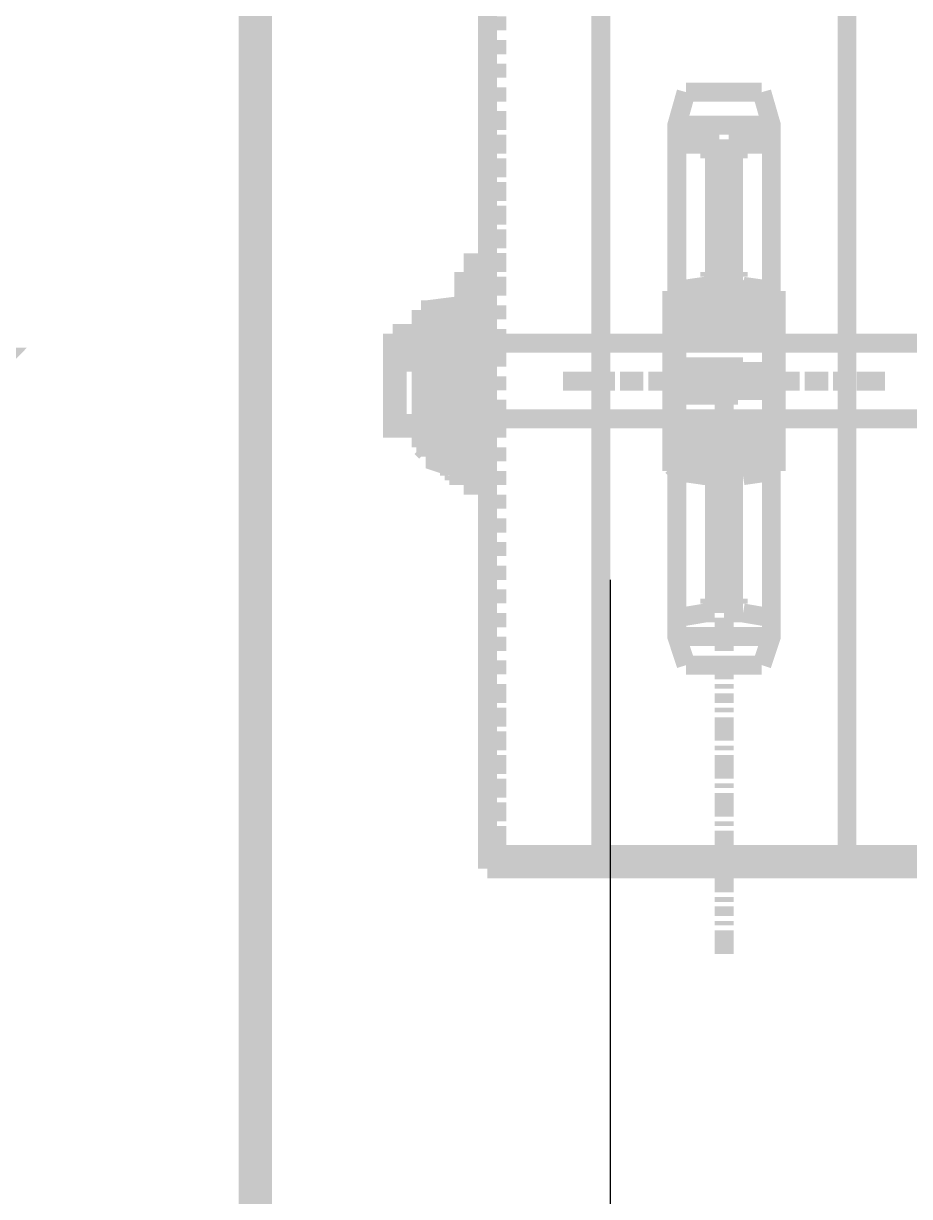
# Model space of a CAD drawing. Extents: x 0.4 to 11.4, y 0.4 to 16.2.
# Drawn here: x 3.4078 to 3.7198, y 8.589 to 9.0019 of the extents above; entities that cross this region are included whole.
import ezdxf

# ---------------------------------------------------------------- set-up
doc = ezdxf.new("R2010")
doc.units = 0
doc.header["$MEASUREMENT"] = 0

msp = doc.modelspace()

# ---------------------------------------------------------------- linework, layer by layer
at = {"color": 0}
for points, const_width in [([(3.48942, 12.6895), (3.48942, 4.64947)], 0.01167), ([(3.57113, 8.70443), (3.57113, 10.3578)], 0.00667), ([(3.61111, 8.70942), (3.61111, 10.3578)], 0.00667), ([(3.69775, 8.70942), (3.69775, 10.3544)], 0.00667), ([(3.57443, 8.99946), (3.57443, 9.00444)], 0.00667), ([(3.57443, 8.9911), (3.57443, 8.9961)], 0.00667), ([(3.57443, 8.98281), (3.57443, 8.98779)], 0.00667), ([(3.57443, 8.97444), (3.57443, 8.97944)], 0.00667), ([(3.64111, 8.97775), (3.63781, 8.9661)], 0.00667), ([(3.64111, 8.97775), (3.63781, 8.9661), (3.63781, 8.90776), (3.63781, 8.9661)], 0.00667), ([(3.64111, 8.97775), (3.66775, 8.97775)], 0.00667), ([(3.64111, 8.97775), (3.66775, 8.97775)], 0.00667), ([(3.67111, 8.9661), (3.66775, 8.97775), (3.67111, 8.9661), (3.67111, 8.90776)], 0.00667), ([(3.57443, 8.96446), (3.57443, 8.97114)], 0.00667), ([(3.63781, 8.9661), (3.63781, 8.90776)], 0.00667), ([(3.63781, 8.9661), (3.67111, 8.9661)], 0.00667), ([(3.63781, 8.9661), (3.67111, 8.9661)], 0.00667), ([(3.57443, 8.95611), (3.57443, 8.96278)], 0.00667), ([(3.63781, 8.95942), (3.64779, 8.95942), (3.64947, 8.95942), (3.64947, 8.95779), (3.6511, 8.95779), (3.6511, 8.95611)], 0.00667), ([(3.63781, 8.95942), (3.64779, 8.95942), (3.64947, 8.95942), (3.64947, 8.95779), (3.6511, 8.95779), (3.6511, 8.95611)], 0.00667), ([(3.66114, 8.95942), (3.65944, 8.95942), (3.65944, 8.95779), (3.65776, 8.95779), (3.65776, 8.95611)], 0.00667), ([(3.66114, 8.95942), (3.65944, 8.95942), (3.65944, 8.95779), (3.65776, 8.95779), (3.65776, 8.95611)], 0.00667), ([(3.67111, 8.95942), (3.66114, 8.95942)], 0.00667), ([(3.67111, 8.95942), (3.66114, 8.95942)], 0.00667), ([(3.57443, 8.94775), (3.57443, 8.95443)], 0.00667), ([(3.6511, 8.91276), (3.6511, 8.95611)], 0.00667), ([(3.6511, 8.91276), (3.6511, 8.95611)], 0.00667), ([(3.65776, 8.95611), (3.65776, 8.91276)], 0.00667), ([(3.65776, 8.95611), (3.65776, 8.91276)], 0.00667), ([(3.6511, 8.94943), (3.6511, 8.94775), (3.65278, 8.94775), (3.65446, 8.94775), (3.65608, 8.94775), (3.65776, 8.94775), (3.65776, 8.94943)], 0.00667), ([(3.6511, 8.94943), (3.6511, 8.94775), (3.65278, 8.94775), (3.65446, 8.94775), (3.65608, 8.94775), (3.65776, 8.94775), (3.65776, 8.94943)], 0.00667), ([(3.57443, 8.93946), (3.57443, 8.94612)], 0.00667), ([(3.57443, 8.9311), (3.57443, 8.93778)], 0.00667), ([(3.57443, 8.92279), (3.57443, 8.92947)], 0.00667), ([(3.57443, 8.91444), (3.57443, 8.92111)], 0.00667), ([(3.6511, 8.91943), (3.6511, 8.92111), (3.65278, 8.92111), (3.65446, 8.92111), (3.65608, 8.92111), (3.65776, 8.92111), (3.65776, 8.91943)], 0.00667), ([(3.6511, 8.91943), (3.6511, 8.92111), (3.65278, 8.92111), (3.65446, 8.92111), (3.65608, 8.92111), (3.65776, 8.92111), (3.65776, 8.91943)], 0.00667), ([(3.6511, 8.92111), (3.65776, 8.91444)], 0.00667), ([(3.65608, 8.92111), (3.65776, 8.91943)], 0.00667), ([(3.56614, 8.91276), (3.56614, 8.91775), (3.57113, 8.91775), (3.57113, 8.91276)], 0.00667), ([(3.6511, 8.91775), (3.67279, 8.89442)], 0.00667), ([(3.56446, 8.91444), (3.56278, 8.91444)], 0.00667), ([(3.56278, 8.83946), (3.56278, 8.91444)], 0.00667), ([(3.56446, 8.83946), (3.57113, 8.83946), (3.57113, 8.91444), (3.56446, 8.91444)], 0.00667), ([(3.56446, 8.91444), (3.56446, 8.83946)], 0.00667), ([(3.57113, 8.91276), (3.56614, 8.91276)], 0.00667), ([(3.57443, 8.90608), (3.57443, 8.91276)], 0.00667), ([(3.6511, 8.91276), (3.6511, 8.91114), (3.64947, 8.91114), (3.64947, 8.90944), (3.64779, 8.90944), (3.63612, 8.90776)], 0.00667), ([(3.6511, 8.91276), (3.6511, 8.91114), (3.64947, 8.91114), (3.64947, 8.90944), (3.64779, 8.90944), (3.63612, 8.90776), (3.64779, 8.90944)], 0.00667), ([(3.6511, 8.91276), (3.67279, 8.89111)], 0.00667), ([(3.66114, 8.90944), (3.65944, 8.90944), (3.65944, 8.91114), (3.65776, 8.91114), (3.65776, 8.91276)], 0.00667), ([(3.66114, 8.90944), (3.65944, 8.90944), (3.65944, 8.91114), (3.65776, 8.91114), (3.65776, 8.91276)], 0.00667), ([(3.57113, 8.91114), (3.56278, 8.91114)], 0.00667), ([(3.57113, 8.84446), (3.56614, 8.84446), (3.56614, 8.90776), (3.57113, 8.90776)], 0.00667), ([(3.57113, 8.90944), (3.56944, 8.90944)], 0.00667), ([(3.56944, 8.90278), (3.56944, 8.90944)], 0.00667), ([(3.57113, 8.84446), (3.57113, 8.90776)], 0.00667), ([(3.63612, 8.89779), (3.63612, 8.90776)], 0.00667), ([(3.63612, 8.89779), (3.63612, 8.90776)], 0.00667), ([(3.63612, 8.90776), (3.65278, 8.89111)], 0.00667), ([(3.63943, 8.90944), (3.65776, 8.89111)], 0.00667), ([(3.64442, 8.90944), (3.66276, 8.89111)], 0.00667), ([(3.64947, 8.90944), (3.66775, 8.89111)], 0.00667), ([(3.67279, 8.90776), (3.66114, 8.90944), (3.67111, 8.90776)], 0.00667), ([(3.66276, 8.90944), (3.67279, 8.89947)], 0.00667), ([(3.66943, 8.90776), (3.67279, 8.90446)], 0.00667), ([(3.67279, 8.89779), (3.67279, 8.90776)], 0.00667), ([(3.56108, 8.90608), (3.55946, 8.90608)], 0.00667), ([(3.56446, 8.90608), (3.56278, 8.90608)], 0.00667), ([(3.56446, 8.90608), (3.56278, 8.90608)], 0.00667), ([(3.57275, 8.90608), (3.57113, 8.90608), (3.56944, 8.90608), (3.56776, 8.90608), (3.56614, 8.90608)], 0.00667), ([(3.56944, 8.90608), (3.56776, 8.90608)], 0.00667), ([(3.56776, 8.90608), (3.56776, 8.89947)], 0.00667), ([(3.54779, 8.9011), (3.54943, 8.89947), (3.54943, 8.89947)], 0.00667), ([(3.54779, 8.9011), (3.54779, 8.89779)], 0.00667), ([(3.54943, 8.9011), (3.54779, 8.9011)], 0.00667), ([(3.54779, 8.9011), (3.54779, 8.85275)], 0.00667), ([(3.56278, 8.90278), (3.54943, 8.9011)], 0.00667), ([(3.55447, 8.9011), (3.54943, 8.89947)], 0.00667), ([(3.54943, 8.9011), (3.54943, 8.85113)], 0.00667), ([(3.55447, 8.9011), (3.54943, 8.89947)], 0.00667), ([(3.54943, 8.89947), (3.54943, 8.89442)], 0.00667), ([(3.54943, 8.89947), (3.54943, 8.89442)], 0.00667), ([(3.5561, 8.89947), (3.5561, 8.89779), (3.5561, 8.89611), (3.5561, 8.89442), (3.5561, 8.89279)], 0.00667), ([(3.56108, 8.89947), (3.55778, 8.9011)], 0.00667), ([(3.56108, 8.89947), (3.55778, 8.9011)], 0.00667), ([(3.56278, 8.89947), (3.56108, 8.89947)], 0.00667), ([(3.56108, 8.89947), (3.56108, 8.89442)], 0.00667), ([(3.56108, 8.89947), (3.56108, 8.89442)], 0.00667), ([(3.56108, 8.89947), (3.56108, 8.89442)], 0.00667), ([(3.56278, 8.90278), (3.56446, 8.90278)], 0.00667), ([(3.56278, 8.9011), (3.57113, 8.9011)], 0.00667), ([(3.56776, 8.9011), (3.56278, 8.89947)], 0.00667), ([(3.56278, 8.9011), (3.56446, 8.9011)], 0.00667), ([(3.56278, 8.89442), (3.56278, 8.89947)], 0.00667), ([(3.56944, 8.89442), (3.56944, 8.9011)], 0.00667), ([(3.57443, 8.89779), (3.57443, 8.90278)], 0.00667), ([(3.63612, 8.90278), (3.64779, 8.89111)], 0.00667), ([(3.63612, 8.89947), (3.64279, 8.89111)], 0.00667), ([(3.55111, 8.89611), (3.54943, 8.89611)], 0.00667), ([(3.55946, 8.89611), (3.55778, 8.89779), (3.5561, 8.89779), (3.55447, 8.89779), (3.55279, 8.89779), (3.55279, 8.89611), (3.55111, 8.89611)], 0.00667), ([(3.55111, 8.89611), (3.55111, 8.89111)], 0.00667), ([(3.55111, 8.89611), (3.55111, 8.89111)], 0.00667), ([(3.5561, 8.89779), (3.55447, 8.89779), (3.55279, 8.89779), (3.55279, 8.89611), (3.55279, 8.89442)], 0.00667), ([(3.55279, 8.89611), (3.55279, 8.89111)], 0.00667), ([(3.55778, 8.89279), (3.55946, 8.89442), (3.55946, 8.89611), (3.55778, 8.89779)], 0.00667), ([(3.56108, 8.89611), (3.55946, 8.89611)], 0.00667), ([(3.55946, 8.89611), (3.55946, 8.89111)], 0.00667), ([(3.56108, 8.89611), (3.56108, 8.89111)], 0.00667), ([(3.56108, 8.89611), (3.56108, 8.89111)], 0.00667), ([(3.56776, 8.89611), (3.56776, 8.89111)], 0.00667), ([(3.63612, 8.84446), (3.63612, 8.85612), (3.63612, 8.89779)], 0.00667), ([(3.67279, 8.84446), (3.67279, 8.85612), (3.67279, 8.89779)], 0.00667), ([(3.53944, 8.89279), (3.53776, 8.89279)], 0.00667), ([(3.53776, 8.89279), (3.53776, 8.86111)], 0.00667), ([(3.53776, 8.89111), (3.53776, 8.88943), (3.53944, 8.88943)], 0.00667), ([(3.54779, 8.89279), (3.53944, 8.89279)], 0.00667), ([(3.53944, 8.89279), (3.53944, 8.85943)], 0.00667), ([(3.54779, 8.89442), (3.54779, 8.88943)], 0.00667), ([(3.54943, 8.89279), (3.54779, 8.89279)], 0.00667), ([(3.55111, 8.89442), (3.54943, 8.89442)], 0.00667), ([(3.54943, 8.89279), (3.54943, 8.88613)], 0.00667), ([(3.54943, 8.89279), (3.54943, 8.88613)], 0.00667), ([(3.55279, 8.89279), (3.55111, 8.89279)], 0.00667), ([(3.5561, 8.89442), (3.55447, 8.89442), (3.55279, 8.89442), (3.55279, 8.89279), (3.55279, 8.89111)], 0.00667), ([(3.55279, 8.89442), (3.55279, 8.89279), (3.55447, 8.89279), (3.55447, 8.89111), (3.5561, 8.89111)], 0.00667), ([(3.55447, 8.89442), (3.55279, 8.89442)], 0.00667), ([(3.56108, 8.89279), (3.55778, 8.89279), (3.5561, 8.89111), (3.55447, 8.89111), (3.55447, 8.89279), (3.55279, 8.89279)], 0.00667), ([(3.55279, 8.89279), (3.55279, 8.88613)], 0.00667), ([(3.55279, 8.89111), (3.55279, 8.88943), (3.55447, 8.88943), (3.55447, 8.88781), (3.5561, 8.88781)], 0.00667), ([(3.55447, 8.89111), (3.55279, 8.89111)], 0.00667), ([(3.5561, 8.89442), (3.5561, 8.89279)], 0.00667), ([(3.55946, 8.89442), (3.55778, 8.89442), (3.5561, 8.89442)], 0.00667), ([(3.55946, 8.89111), (3.55778, 8.89111), (3.5561, 8.89111)], 0.00667), ([(3.5561, 8.89111), (3.5561, 8.88943)], 0.00667), ([(3.55778, 8.88943), (3.55946, 8.88943), (3.55946, 8.89111), (3.55946, 8.89279), (3.55778, 8.89442)], 0.00667), ([(3.55778, 8.89279), (3.55778, 8.88613)], 0.00667), ([(3.56108, 8.89279), (3.56108, 8.88613)], 0.00667), ([(3.56614, 8.89279), (3.56614, 8.89279), (3.56108, 8.89279)], 0.00667), ([(3.56108, 8.89279), (3.56108, 8.88613)], 0.00667), ([(3.56108, 8.89279), (3.56108, 8.88613)], 0.00667), ([(3.56278, 8.88613), (3.56278, 8.89279)], 0.00667), ([(3.56278, 8.89111), (3.56446, 8.89111)], 0.00667), ([(3.56614, 8.89279), (3.56614, 8.88613)], 0.00667), ([(3.56614, 8.89279), (3.56614, 8.88613)], 0.00667), ([(3.56614, 8.88943), (3.56614, 8.89111)], 0.00667), ([(3.56944, 8.88613), (3.56944, 8.89279)], 0.00667), ([(3.57443, 8.88943), (3.57443, 8.89442)], 0.00667), ([(3.63612, 8.89442), (3.63943, 8.89111)], 0.00667), ([(3.67111, 8.89111), (3.63781, 8.89111), (3.63612, 8.89111), (3.63612, 8.86279), (3.63781, 8.86279), (3.67111, 8.86279)], 0.00667), ([(3.63612, 8.89111), (3.67279, 8.89111)], 0.00667), ([(3.63781, 8.89111), (3.63781, 8.86279)], 0.00667), ([(3.67111, 8.89111), (3.67279, 8.89111), (3.67279, 8.86279), (3.67111, 8.86279)], 0.00667), ([(3.67111, 8.89111), (3.67111, 8.86279)], 0.00667), ([(3.53944, 8.88943), (3.53944, 8.88613)], 0.00667), ([(3.54943, 8.88276), (3.54943, 8.88943)], 0.00667), ([(3.54943, 8.88943), (3.54943, 8.88276)], 0.00667), ([(3.55111, 8.88781), (3.55111, 8.88276)], 0.00667), ([(3.55111, 8.88781), (3.55111, 8.88276)], 0.00667), ([(3.55279, 8.88781), (3.55279, 8.88276)], 0.00667), ([(3.55946, 8.88781), (3.55946, 8.88276)], 0.00667), ([(3.56108, 8.88943), (3.7461, 8.88943)], 0.00667), ([(3.56108, 8.88781), (3.56108, 8.88276)], 0.00667), ([(3.56108, 8.88781), (3.56108, 8.88276)], 0.00667), ([(3.56614, 8.88943), (3.56614, 8.88613)], 0.00667), ([(3.56776, 8.88781), (3.56776, 8.88276)], 0.00667), ([(3.53944, 8.88444), (3.53944, 8.87776)], 0.00667), ([(3.54275, 8.88444), (3.54443, 8.88444), (3.54443, 8.88613)], 0.00667), ([(3.54275, 8.88613), (3.54275, 8.88613), (3.54275, 8.88613), (3.54275, 8.88613), (3.54275, 8.88444)], 0.00667), ([(3.54443, 8.88444), (3.54275, 8.88276)], 0.00667), ([(3.54779, 8.88613), (3.54779, 8.88276)], 0.00667), ([(3.5561, 8.87776), (3.5561, 8.88276), (3.54779, 8.88276)], 0.00667), ([(3.54943, 8.88444), (3.54943, 8.87776)], 0.00667), ([(3.54943, 8.88444), (3.54943, 8.87776)], 0.00667), ([(3.5561, 8.88613), (3.55447, 8.88613), (3.55447, 8.88444), (3.55279, 8.88444), (3.55279, 8.88276)], 0.00667), ([(3.55279, 8.88444), (3.55279, 8.87776)], 0.00667), ([(3.55279, 8.88276), (3.55279, 8.88112), (3.55279, 8.87944), (3.55447, 8.87944), (3.5561, 8.87944)], 0.00667), ([(3.55447, 8.88276), (3.55279, 8.88276)], 0.00667), ([(3.5561, 8.88613), (3.5561, 8.88444)], 0.00667), ([(3.55946, 8.88276), (3.55778, 8.88276), (3.5561, 8.88276)], 0.00667), ([(3.5561, 8.88276), (3.5561, 8.88112)], 0.00667), ([(3.55778, 8.87944), (3.55778, 8.88112), (3.55946, 8.88112), (3.55946, 8.88276), (3.55946, 8.88444), (3.55778, 8.88444)], 0.00667), ([(3.55778, 8.88444), (3.55778, 8.87776)], 0.00667), ([(3.56108, 8.88444), (3.56108, 8.87776)], 0.00667), ([(3.56108, 8.88444), (3.56108, 8.87776)], 0.00667), ([(3.56108, 8.88444), (3.56108, 8.87776)], 0.00667), ([(3.56278, 8.87776), (3.56278, 8.88444)], 0.00667), ([(3.56614, 8.88444), (3.56614, 8.87776)], 0.00667), ([(3.56614, 8.88444), (3.56614, 8.87776)], 0.00667), ([(3.56614, 8.88444), (3.56614, 8.87776)], 0.00667), ([(3.56944, 8.87776), (3.56944, 8.88444)], 0.00667), ([(3.57443, 8.88112), (3.57443, 8.88613)], 0.00667), ([(3.55111, 8.87944), (3.55111, 8.87446)], 0.00667), ([(3.55111, 8.87944), (3.55111, 8.87446)], 0.00667), ([(3.55279, 8.87944), (3.55279, 8.87446)], 0.00667), ([(3.55946, 8.87944), (3.55946, 8.87446)], 0.00667), ([(3.56108, 8.87944), (3.56108, 8.87446)], 0.00667), ([(3.56108, 8.87944), (3.56108, 8.87446)], 0.00667), ([(3.56776, 8.87944), (3.56776, 8.87446)], 0.00667), ([(3.67279, 8.87944), (3.63612, 8.87944)], 0.00667), ([(3.64611, 8.8711), (3.64442, 8.8711), (3.64442, 8.87278), (3.64279, 8.87278), (3.64111, 8.87446), (3.64111, 8.87608), (3.64111, 8.87776), (3.64111, 8.87944), (3.64279, 8.87944), (3.64279, 8.88112), (3.64442, 8.88112), (3.64611, 8.88112)], 0.00667), ([(3.64611, 8.8711), (3.65446, 8.8711), (3.65608, 8.8711), (3.65608, 8.87278), (3.65776, 8.87278), (3.65944, 8.87446), (3.65944, 8.87608), (3.65944, 8.87776), (3.65944, 8.87944), (3.65776, 8.87944), (3.65776, 8.88112), (3.65608, 8.88112), (3.65446, 8.88112), (3.64611, 8.88112)], 0.00667), ([(3.53944, 8.87446), (3.53944, 8.86947)], 0.00667), ([(3.54943, 8.87446), (3.54943, 8.86947)], 0.00667), ([(3.54943, 8.87446), (3.54943, 8.86947)], 0.00667), ([(3.5561, 8.87446), (3.55447, 8.87446), (3.55279, 8.87278), (3.55279, 8.8711)], 0.00667), ([(3.55279, 8.87446), (3.55279, 8.86947)], 0.00667), ([(3.5561, 8.86947), (3.5561, 8.87446)], 0.00667), ([(3.5561, 8.87446), (3.5561, 8.87278), (3.5561, 8.8711), (3.5561, 8.86947)], 0.00667), ([(3.55778, 8.87446), (3.55778, 8.86947)], 0.00667), ([(3.56108, 8.87446), (3.56108, 8.86947)], 0.00667), ([(3.56108, 8.87446), (3.56108, 8.86947)], 0.00667), ([(3.56108, 8.87446), (3.56108, 8.86947)], 0.00667), ([(3.56278, 8.86947), (3.56278, 8.87446)], 0.00667), ([(3.56614, 8.87446), (3.56614, 8.86947)], 0.00667), ([(3.56614, 8.87446), (3.56614, 8.86947)], 0.00667), ([(3.56614, 8.87446), (3.56614, 8.86947)], 0.00667), ([(3.56944, 8.86947), (3.56944, 8.87446)], 0.00667), ([(3.57443, 8.87278), (3.57443, 8.87776)], 0.00667), ([(3.59776, 8.87608), (3.60113, 8.87608), (3.60275, 8.87608), (3.60444, 8.87608), (3.60612, 8.87608), (3.60781, 8.87608)], 0.00667), ([(3.60943, 8.87608), (3.61111, 8.87608), (3.61279, 8.87608)], 0.00667), ([(3.61442, 8.87608), (3.6161, 8.87608)], 0.00667), ([(3.61778, 8.87608), (3.61947, 8.87608), (3.6211, 8.87608), (3.62278, 8.87608), (3.62446, 8.87608), (3.62608, 8.87608)], 0.00667), ([(3.62776, 8.87608), (3.62944, 8.87608)], 0.00667), ([(3.62944, 8.87608), (3.63113, 8.87608)], 0.00667), ([(3.63113, 8.87608), (3.63276, 8.87608), (3.63444, 8.87608)], 0.00667), ([(3.63276, 8.87608), (3.63612, 8.87608), (3.63781, 8.87608), (3.64111, 8.87608)], 0.00667), ([(3.64279, 8.87608), (3.64442, 8.87608)], 0.00667), ([(3.64611, 8.87608), (3.64947, 8.87608), (3.6511, 8.87608), (3.65446, 8.87608), (3.65776, 8.87608), (3.65944, 8.87608), (3.66276, 8.87608)], 0.00667), ([(3.65446, 8.87278), (3.65446, 8.87608)], 0.00667), ([(3.66444, 8.87608), (3.66613, 8.87608)], 0.00667), ([(3.66775, 8.87608), (3.67111, 8.87608), (3.67279, 8.87608), (3.67611, 8.87608)], 0.00667), ([(3.67779, 8.87608), (3.67611, 8.87608), (3.67443, 8.87608)], 0.00667), ([(3.67779, 8.87608), (3.67947, 8.87608)], 0.00667), ([(3.6811, 8.87608), (3.67947, 8.87608)], 0.00667), ([(3.69114, 8.87608), (3.68946, 8.87608), (3.68778, 8.87608), (3.68608, 8.87608), (3.68446, 8.87608), (3.68278, 8.87608)], 0.00667), ([(3.69444, 8.87608), (3.69276, 8.87608)], 0.00667), ([(3.69943, 8.87608), (3.69775, 8.87608), (3.69613, 8.87608)], 0.00667), ([(3.7111, 8.87608), (3.70779, 8.87608), (3.70611, 8.87608), (3.70443, 8.87608), (3.70281, 8.87608), (3.70111, 8.87608)], 0.00667), ([(3.55111, 8.8711), (3.55111, 8.8661)], 0.00667), ([(3.55111, 8.8711), (3.55111, 8.8661)], 0.00667), ([(3.55279, 8.8711), (3.55279, 8.86947), (3.55279, 8.86778), (3.55447, 8.86778), (3.5561, 8.86778)], 0.00667), ([(3.55447, 8.8711), (3.55279, 8.8711)], 0.00667), ([(3.55279, 8.8711), (3.55279, 8.8661)], 0.00667), ([(3.55946, 8.8711), (3.55778, 8.8711), (3.5561, 8.8711)], 0.00667), ([(3.55778, 8.86778), (3.55778, 8.86947), (3.55946, 8.86947), (3.55946, 8.8711), (3.55946, 8.87278), (3.55778, 8.87278)], 0.00667), ([(3.55946, 8.8711), (3.55946, 8.8661)], 0.00667), ([(3.56108, 8.8711), (3.56108, 8.8661)], 0.00667), ([(3.56108, 8.8711), (3.56108, 8.8661)], 0.00667), ([(3.56776, 8.8711), (3.56776, 8.8661)], 0.00667), ([(3.67279, 8.87278), (3.63612, 8.87278)], 0.00667), ([(3.65446, 8.86947), (3.65446, 8.8711)], 0.00667), ([(3.53944, 8.8661), (3.53944, 8.86279)], 0.00667), ([(3.54779, 8.86947), (3.54779, 8.86778)], 0.00667), ([(3.5561, 8.86947), (3.54779, 8.86947)], 0.00667), ([(3.54943, 8.8661), (3.54943, 8.86111)], 0.00667), ([(3.54943, 8.8661), (3.54943, 8.86111)], 0.00667), ([(3.55279, 8.8661), (3.55279, 8.85943)], 0.00667), ([(3.55778, 8.8661), (3.55778, 8.85943)], 0.00667), ([(3.56108, 8.8661), (3.56108, 8.86111)], 0.00667), ([(3.56108, 8.8661), (3.56108, 8.86111)], 0.00667), ([(3.56108, 8.8661), (3.56108, 8.86111)], 0.00667), ([(3.56278, 8.86111), (3.56278, 8.8661)], 0.00667), ([(3.56614, 8.8661), (3.56614, 8.85943)], 0.00667), ([(3.56614, 8.8661), (3.56614, 8.86111)], 0.00667), ([(3.56614, 8.8661), (3.56614, 8.86279)], 0.00667), ([(3.56944, 8.86111), (3.56944, 8.8661)], 0.00667), ([(3.57443, 8.86442), (3.57443, 8.86947)], 0.00667), ([(3.65446, 8.85943), (3.65446, 8.86279), (3.65446, 8.86442), (3.65446, 8.86778)], 0.00667), ([(3.53944, 8.86279), (3.53776, 8.86279)], 0.00667), ([(3.54779, 8.86442), (3.54779, 8.85943)], 0.00667), ([(3.55111, 8.86279), (3.55111, 8.85612)], 0.00667), ([(3.55111, 8.86279), (3.55111, 8.85612)], 0.00667), ([(3.5561, 8.86442), (3.55447, 8.86442), (3.55279, 8.86442), (3.55279, 8.86279), (3.55279, 8.86111)], 0.00667), ([(3.55279, 8.86279), (3.55279, 8.85612)], 0.00667), ([(3.5561, 8.86442), (3.5561, 8.86279)], 0.00667), ([(3.55778, 8.85943), (3.55946, 8.85943), (3.55946, 8.86111), (3.55946, 8.86279), (3.55778, 8.86442)], 0.00667), ([(3.55946, 8.86279), (3.55946, 8.85612)], 0.00667), ([(3.56108, 8.86279), (3.7461, 8.86279)], 0.00667), ([(3.56108, 8.86279), (3.56108, 8.85612)], 0.00667), ([(3.56108, 8.86279), (3.56108, 8.85612)], 0.00667), ([(3.56278, 8.86279), (3.56446, 8.86279)], 0.00667), ([(3.56776, 8.86279), (3.56776, 8.85781)], 0.00667), ([(3.67279, 8.86279), (3.63612, 8.86279)], 0.00667), ([(3.63943, 8.86279), (3.65944, 8.84278)], 0.00667), ([(3.64442, 8.86279), (3.66276, 8.84446)], 0.00667), ([(3.64947, 8.86279), (3.66613, 8.84446)], 0.00667), ([(3.65278, 8.86279), (3.67111, 8.84446)], 0.00667), ([(3.65776, 8.86279), (3.67279, 8.84776)], 0.00667), ([(3.66276, 8.86279), (3.67279, 8.85275)], 0.00667), ([(3.66775, 8.86279), (3.67279, 8.85612)], 0.00667), ([(3.67279, 8.86279), (3.67279, 8.86111)], 0.00667), ([(3.53776, 8.86111), (3.53776, 8.85943), (3.53944, 8.85943)], 0.00667), ([(3.53944, 8.85943), (3.54113, 8.85943)], 0.00667), ([(3.54113, 8.85943), (3.54113, 8.85943), (3.54113, 8.85943), (3.54113, 8.85943), (3.54113, 8.85943), (3.54113, 8.85943), (3.54113, 8.85943), (3.54113, 8.85943), (3.54113, 8.85943), (3.54113, 8.85943), (3.54113, 8.85943), (3.54113, 8.85943), (3.54113, 8.85943), (3.54113, 8.85943), (3.54113, 8.85943), (3.54113, 8.85943), (3.54113, 8.85943), (3.54113, 8.85943), (3.54113, 8.85943), (3.54113, 8.85943), (3.54113, 8.85943), (3.54113, 8.85943), (3.54113, 8.85943), (3.54113, 8.85943), (3.54113, 8.85943), (3.54113, 8.85943), (3.54113, 8.85943), (3.54113, 8.85943), (3.54113, 8.85943), (3.54113, 8.85943), (3.54113, 8.85943), (3.54113, 8.85943), (3.54113, 8.85943), (3.54113, 8.85943), (3.54113, 8.85943), (3.54113, 8.85943), (3.54113, 8.85943), (3.54113, 8.85943), (3.54113, 8.85943), (3.54113, 8.85943), (3.54113, 8.85943), (3.54113, 8.85943), (3.54113, 8.85943), (3.54275, 8.85943), (3.54275, 8.85943), (3.54275, 8.85943), (3.54275, 8.85943), (3.54275, 8.85943), (3.54275, 8.85943), (3.54275, 8.86111), (3.54275, 8.86111), (3.54275, 8.86111), (3.54275, 8.86111), (3.54275, 8.86111), (3.54275, 8.86111), (3.54275, 8.86111), (3.54275, 8.86111), (3.54275, 8.86111), (3.54275, 8.86111), (3.54275, 8.86111), (3.54275, 8.86111), (3.54275, 8.86111), (3.54275, 8.86111), (3.54275, 8.86111), (3.54275, 8.86111), (3.54275, 8.86111), (3.54275, 8.86111), (3.54275, 8.86111), (3.54275, 8.86111), (3.54275, 8.86111), (3.54275, 8.86111), (3.54443, 8.86111), (3.54443, 8.86111), (3.54443, 8.86111), (3.54443, 8.86111), (3.54443, 8.86111), (3.54443, 8.86111), (3.54443, 8.86111), (3.54443, 8.86111), (3.54443, 8.86111), (3.54443, 8.86111), (3.54443, 8.86111), (3.54443, 8.85943), (3.54443, 8.85943), (3.54443, 8.85943), (3.54443, 8.85943), (3.54443, 8.85943), (3.54443, 8.85943), (3.54443, 8.85943), (3.54443, 8.85943), (3.54443, 8.85943), (3.54443, 8.85943), (3.54443, 8.85943), (3.54443, 8.85943), (3.54443, 8.85943), (3.54443, 8.85943), (3.54443, 8.85943), (3.54443, 8.85943), (3.54443, 8.85943), (3.54443, 8.85943), (3.54611, 8.85943), (3.54611, 8.85943), (3.54611, 8.85943), (3.54611, 8.85943), (3.54611, 8.85943), (3.54611, 8.85943), (3.54611, 8.85943), (3.54611, 8.85943), (3.54611, 8.85943), (3.54611, 8.85943), (3.54611, 8.85943), (3.54611, 8.85943), (3.54611, 8.85943), (3.54611, 8.85943), (3.54611, 8.85943), (3.54611, 8.85943), (3.54611, 8.85943), (3.54611, 8.85943), (3.54611, 8.85943), (3.54611, 8.85943), (3.54611, 8.85943), (3.54611, 8.85943), (3.54611, 8.85943), (3.54611, 8.85943), (3.54611, 8.85943), (3.54611, 8.85943), (3.54611, 8.85943), (3.54611, 8.85943), (3.54611, 8.85943), (3.54611, 8.85943), (3.54611, 8.85943)], 0.00667), ([(3.54275, 8.86111), (3.54275, 8.86111), (3.54275, 8.86111), (3.54275, 8.86111), (3.54275, 8.86111), (3.54275, 8.86111), (3.54275, 8.86111), (3.54275, 8.86111), (3.54275, 8.86111), (3.54275, 8.86111), (3.54275, 8.86111), (3.54275, 8.86111), (3.54275, 8.86111), (3.54275, 8.86111), (3.54275, 8.86111), (3.54275, 8.86111), (3.54275, 8.86111), (3.54275, 8.86111), (3.54275, 8.86111), (3.54275, 8.86111), (3.54275, 8.86111), (3.54275, 8.86111), (3.54275, 8.86111), (3.54275, 8.86111), (3.54275, 8.86111), (3.54275, 8.86111), (3.54275, 8.86111), (3.54275, 8.86111), (3.54275, 8.86111), (3.54275, 8.86111), (3.54275, 8.86111), (3.54275, 8.86111), (3.54275, 8.86111), (3.54275, 8.86111), (3.54275, 8.86111), (3.54275, 8.86111), (3.54275, 8.85943), (3.54275, 8.85943), (3.54275, 8.85943), (3.54275, 8.85943), (3.54275, 8.85943), (3.54275, 8.85943), (3.54275, 8.85943), (3.54275, 8.85943), (3.54275, 8.85943), (3.54113, 8.85943), (3.54113, 8.85943), (3.54113, 8.85943), (3.54113, 8.85943), (3.54113, 8.85943), (3.54113, 8.85943), (3.54113, 8.85943), (3.54113, 8.85943), (3.54113, 8.85943), (3.54113, 8.85943), (3.54113, 8.85943), (3.54113, 8.85943), (3.54113, 8.85943), (3.54113, 8.85943), (3.54113, 8.85943), (3.54113, 8.85943), (3.54113, 8.85943), (3.54113, 8.85943), (3.54113, 8.85943), (3.54113, 8.85943), (3.54113, 8.85943), (3.54113, 8.85943), (3.54113, 8.85943), (3.54113, 8.85943), (3.54113, 8.85943), (3.54113, 8.85943), (3.54113, 8.85943), (3.54113, 8.85943), (3.54113, 8.85943), (3.54113, 8.85943), (3.54113, 8.85943), (3.54113, 8.85943), (3.54113, 8.85943), (3.54113, 8.85943), (3.54113, 8.85943), (3.54113, 8.85943), (3.54113, 8.85943), (3.54113, 8.85943), (3.54113, 8.85943), (3.54113, 8.85943), (3.54113, 8.85943), (3.54113, 8.85943), (3.54113, 8.85943), (3.54113, 8.85943), (3.54113, 8.85943), (3.54113, 8.85943), (3.54113, 8.85943), (3.54113, 8.85943), (3.54113, 8.85943), (3.54113, 8.85943), (3.54113, 8.85943), (3.54113, 8.85943), (3.54113, 8.85943), (3.54113, 8.85943), (3.54113, 8.85943), (3.54113, 8.85943), (3.54113, 8.85943), (3.54113, 8.85943), (3.54113, 8.85943), (3.54113, 8.85943), (3.54113, 8.85943), (3.54113, 8.85943), (3.54113, 8.85943), (3.54113, 8.85943), (3.54113, 8.85943), (3.54113, 8.85943), (3.54113, 8.85943), (3.54113, 8.85943), (3.54113, 8.85943), (3.54113, 8.85943), (3.54113, 8.85943), (3.54113, 8.85943), (3.54113, 8.85943), (3.54113, 8.85943), (3.54113, 8.85943), (3.54113, 8.85943), (3.54113, 8.85943), (3.54113, 8.85943), (3.54113, 8.85943), (3.54113, 8.85943), (3.54113, 8.85943), (3.54113, 8.85943), (3.54113, 8.85943), (3.54113, 8.85943), (3.54113, 8.85943), (3.54113, 8.85943)], 0.00667), ([(3.54113, 8.85943), (3.54611, 8.85943)], 0.00667), ([(3.54275, 8.86111), (3.54275, 8.85943)], 0.00667), ([(3.54275, 8.85943), (3.54443, 8.85943)], 0.00667), ([(3.54443, 8.85943), (3.54275, 8.85943), (3.54275, 8.85943)], 0.00667), ([(3.54611, 8.85943), (3.54779, 8.85943)], 0.00667), ([(3.54779, 8.85943), (3.54943, 8.85943)], 0.00667), ([(3.54943, 8.85275), (3.54943, 8.86111)], 0.00667), ([(3.54943, 8.86111), (3.54943, 8.85275)], 0.00667), ([(3.54943, 8.85943), (3.55111, 8.85781)], 0.00667), ([(3.54943, 8.85781), (3.54943, 8.85444)], 0.00667), ([(3.54943, 8.85781), (3.54943, 8.85275)], 0.00667), ([(3.55778, 8.85943), (3.55778, 8.86111), (3.5561, 8.86111), (3.55447, 8.86111), (3.55279, 8.86111), (3.55279, 8.85943), (3.55111, 8.85943)], 0.00667), ([(3.55279, 8.86111), (3.55279, 8.85943), (3.55447, 8.85943), (3.55447, 8.85781), (3.5561, 8.85781)], 0.00667), ([(3.55447, 8.86111), (3.55279, 8.86111)], 0.00667), ([(3.5561, 8.86111), (3.55447, 8.86111), (3.55279, 8.86111), (3.55279, 8.85943), (3.55279, 8.85781)], 0.00667), ([(3.55279, 8.85781), (3.55279, 8.85612), (3.55447, 8.85612), (3.55447, 8.85444), (3.5561, 8.85444)], 0.00667), ([(3.55447, 8.85781), (3.55279, 8.85781)], 0.00667), ([(3.55946, 8.86111), (3.55778, 8.86111), (3.5561, 8.86111)], 0.00667), ([(3.5561, 8.86111), (3.5561, 8.85943), (3.5561, 8.85781)], 0.00667), ([(3.5561, 8.86111), (3.5561, 8.85943), (3.5561, 8.85781)], 0.00667), ([(3.55946, 8.85781), (3.55778, 8.85781), (3.5561, 8.85781)], 0.00667), ([(3.55778, 8.85612), (3.55946, 8.85612), (3.55946, 8.85781), (3.55946, 8.85943), (3.55778, 8.85943), (3.55778, 8.86111)], 0.00667), ([(3.55778, 8.85943), (3.56108, 8.85943)], 0.00667), ([(3.56108, 8.85781), (3.56108, 8.85943)], 0.00667), ([(3.56108, 8.85943), (3.56614, 8.85943)], 0.00667), ([(3.56108, 8.85781), (3.56108, 8.85275)], 0.00667), ([(3.56108, 8.85781), (3.56108, 8.85275)], 0.00667), ([(3.56108, 8.85781), (3.56108, 8.85444)], 0.00667), ([(3.56278, 8.85275), (3.56278, 8.85781)], 0.00667), ([(3.56614, 8.85943), (3.56614, 8.86111)], 0.00667), ([(3.56944, 8.85275), (3.56944, 8.85781)], 0.00667), ([(3.57443, 8.85612), (3.57443, 8.86111)], 0.00667), ([(3.63612, 8.86111), (3.65776, 8.83778)], 0.00667), ([(3.65446, 8.85612), (3.65446, 8.85781)], 0.00667), ([(3.54779, 8.85612), (3.54779, 8.85275)], 0.00667), ([(3.54943, 8.85612), (3.55111, 8.85612)], 0.00667), ([(3.54943, 8.85444), (3.54943, 8.85275)], 0.00667), ([(3.55111, 8.85612), (3.55279, 8.85612)], 0.00667), ([(3.55279, 8.85612), (3.55447, 8.85612), (3.55447, 8.85444), (3.5561, 8.85444), (3.55778, 8.85444), (3.55778, 8.85612), (3.55946, 8.85612), (3.56108, 8.85612)], 0.00667), ([(3.5561, 8.85612), (3.5561, 8.85444)], 0.00667), ([(3.56108, 8.85275), (3.56108, 8.85444)], 0.00667), ([(3.56776, 8.85444), (3.56776, 8.84776)], 0.00667), ([(3.63612, 8.85612), (3.64779, 8.84278)], 0.00667), ([(3.65446, 8.84614), (3.65446, 8.84944), (3.65446, 8.85113), (3.65446, 8.85444)], 0.00667), ([(3.54779, 8.85275), (3.54943, 8.85275)], 0.00667), ([(3.54779, 8.85275), (3.54943, 8.85113)], 0.00667), ([(3.54943, 8.85275), (3.55447, 8.85275)], 0.00667), ([(3.54943, 8.85275), (3.55447, 8.85275)], 0.00667), ([(3.54943, 8.85113), (3.55279, 8.85113)], 0.00667), ([(3.56278, 8.85113), (3.55279, 8.85113), (3.55279, 8.84776), (3.56278, 8.84446)], 0.00667), ([(3.55778, 8.85275), (3.56108, 8.85275)], 0.00667), ([(3.55778, 8.85275), (3.56108, 8.85275)], 0.00667), ([(3.56108, 8.85275), (3.56278, 8.85275)], 0.00667), ([(3.57113, 8.85275), (3.56278, 8.85275)], 0.00667), ([(3.56278, 8.85275), (3.56776, 8.85275)], 0.00667), ([(3.56278, 8.85275), (3.56446, 8.85275)], 0.00667), ([(3.56278, 8.85113), (3.56446, 8.85113)], 0.00667), ([(3.56944, 8.84278), (3.56944, 8.84944)], 0.00667), ([(3.57443, 8.84776), (3.57443, 8.85275)], 0.00667), ([(3.63612, 8.85113), (3.64279, 8.84446)], 0.00667), ([(3.55946, 8.84614), (3.55946, 8.84446), (3.55946, 8.84278), (3.55778, 8.84278), (3.55946, 8.84278), (3.55946, 8.84278)], 0.00667), ([(3.55778, 8.84614), (3.55778, 8.84446)], 0.00667), ([(3.56108, 8.84776), (3.55946, 8.84776)], 0.00667), ([(3.56278, 8.84776), (3.56446, 8.84776)], 0.00667), ([(3.56446, 8.84776), (3.56278, 8.84776)], 0.00667), ([(3.57275, 8.84776), (3.57113, 8.84776), (3.56944, 8.84776), (3.56776, 8.84776), (3.56614, 8.84776)], 0.00667), ([(3.56776, 8.84776), (3.56944, 8.84776)], 0.00667), ([(3.63612, 8.84614), (3.63781, 8.84446)], 0.00667), ([(3.56108, 8.84446), (3.55778, 8.84446), (3.55946, 8.84278), (3.55778, 8.84278), (3.55946, 8.84278), (3.55778, 8.84278)], 0.00667), ([(3.56108, 8.84446), (3.56108, 8.84446), (3.55946, 8.84446), (3.55778, 8.84446)], 0.00667), ([(3.55946, 8.84278), (3.55946, 8.84278), (3.55946, 8.84278), (3.55946, 8.84278), (3.55946, 8.84446), (3.55778, 8.84446), (3.55778, 8.84278), (3.55778, 8.84278), (3.55778, 8.84278)], 0.00667), ([(3.55778, 8.84446), (3.56108, 8.84446)], 0.00667), ([(3.55778, 8.84278), (3.55946, 8.84278)], 0.00667), ([(3.56278, 8.84446), (3.56446, 8.84446)], 0.00667), ([(3.56278, 8.84278), (3.57113, 8.84278)], 0.00667), ([(3.56278, 8.8411), (3.56446, 8.8411)], 0.00667), ([(3.56944, 8.84278), (3.57113, 8.84278)], 0.00667), ([(3.57443, 8.83946), (3.57443, 8.84446)], 0.00667), ([(3.6511, 8.79611), (3.6511, 8.8411), (3.64947, 8.84278), (3.64779, 8.84278), (3.63612, 8.84446)], 0.00667), ([(3.6511, 8.79611), (3.6511, 8.8411), (3.64947, 8.84278), (3.64779, 8.84278), (3.63612, 8.84446)], 0.00667), ([(3.63781, 8.78614), (3.63781, 8.84446)], 0.00667), ([(3.64111, 8.7761), (3.63781, 8.78614), (3.63781, 8.84446)], 0.00667), ([(3.6511, 8.8411), (3.65776, 8.83279)], 0.00667), ([(3.65446, 8.84278), (3.65446, 8.84446)], 0.00667), ([(3.65446, 8.83442), (3.65446, 8.8361), (3.65446, 8.83778), (3.65446, 8.8411)], 0.00667), ([(3.66114, 8.84278), (3.65944, 8.84278), (3.65776, 8.8411)], 0.00667), ([(3.66114, 8.84278), (3.65944, 8.84278), (3.65776, 8.8411)], 0.00667), ([(3.66114, 8.79443), (3.65944, 8.79443), (3.65944, 8.79611), (3.65776, 8.79611), (3.65776, 8.8411)], 0.00667), ([(3.66114, 8.79443), (3.65944, 8.79443), (3.65944, 8.79611), (3.65776, 8.79611), (3.65776, 8.8411)], 0.00667), ([(3.67279, 8.84446), (3.66114, 8.84278)], 0.00667), ([(3.67111, 8.84446), (3.66114, 8.84278)], 0.00667), ([(3.67111, 8.78614), (3.66775, 8.7761), (3.67111, 8.78614), (3.67111, 8.84446)], 0.00667), ([(3.56278, 8.83946), (3.56446, 8.83946)], 0.00667), ([(3.57443, 8.83111), (3.57443, 8.8361)], 0.00667), ([(3.6511, 8.8361), (3.65608, 8.83111)], 0.00667), ([(3.6511, 8.83279), (3.65278, 8.83279), (3.65278, 8.83111), (3.65446, 8.83111), (3.65608, 8.83111), (3.65608, 8.83279), (3.65776, 8.83279)], 0.00667), ([(3.6511, 8.83279), (3.65278, 8.83279), (3.65278, 8.83111), (3.65446, 8.83111), (3.65608, 8.83111), (3.65608, 8.83279), (3.65776, 8.83279)], 0.00667), ([(3.65446, 8.82443), (3.65446, 8.82781), (3.65446, 8.82943), (3.65446, 8.83279)], 0.00667), ([(3.57443, 8.82275), (3.57443, 8.82781)], 0.00667), ([(3.65446, 8.82112), (3.65446, 8.82275)], 0.00667), ([(3.57443, 8.81446), (3.57443, 8.81944)], 0.00667), ([(3.65446, 8.81108), (3.65446, 8.81446), (3.65446, 8.81614), (3.65446, 8.81944)], 0.00667), ([(3.57443, 8.8061), (3.57443, 8.81108)], 0.00667), ([(3.65446, 8.80778), (3.65446, 8.80946)], 0.00667), ([(3.6511, 8.80447), (3.65278, 8.8061), (3.65446, 8.8061), (3.65608, 8.8061), (3.65776, 8.80447)], 0.00667), ([(3.6511, 8.80447), (3.65278, 8.8061), (3.65446, 8.8061), (3.65608, 8.8061), (3.65776, 8.80447)], 0.00667), ([(3.65446, 8.79779), (3.65446, 8.80111), (3.65446, 8.80279), (3.65446, 8.8061)], 0.00667), ([(3.57443, 8.79779), (3.57443, 8.80279)], 0.00667), ([(3.63781, 8.79275), (3.64779, 8.79443), (3.64947, 8.79443), (3.64947, 8.79611), (3.6511, 8.79611)], 0.00667), ([(3.63781, 8.79275), (3.64779, 8.79443), (3.64947, 8.79443), (3.64947, 8.79611), (3.6511, 8.79611)], 0.00667), ([(3.65446, 8.79443), (3.65446, 8.79611)], 0.00667), ([(3.57443, 8.78944), (3.57443, 8.79443)], 0.00667), ([(3.65446, 8.78444), (3.65446, 8.78776), (3.65446, 8.78944), (3.65446, 8.79275)], 0.00667), ([(3.67111, 8.79275), (3.66114, 8.79443)], 0.00667), ([(3.67111, 8.79275), (3.66114, 8.79443)], 0.00667), ([(3.57443, 8.78108), (3.57443, 8.78614)], 0.00667), ([(3.64111, 8.7761), (3.63781, 8.78614)], 0.00667), ([(3.63781, 8.78614), (3.67111, 8.78614)], 0.00667), ([(3.63781, 8.78614), (3.67111, 8.78614)], 0.00667), ([(3.65446, 8.78108), (3.65446, 8.78276)], 0.00667), ([(3.65446, 8.77111), (3.65446, 8.77447), (3.65446, 8.7761), (3.65446, 8.77946)], 0.00667), ([(3.57443, 8.77279), (3.57443, 8.77778)], 0.00667), ([(3.66775, 8.7761), (3.64111, 8.7761)], 0.00667), ([(3.57443, 8.76281), (3.57443, 8.76942)], 0.00667), ([(3.65446, 8.76779), (3.65446, 8.76942)], 0.00667), ([(3.65446, 8.76281), (3.65446, 8.76611)], 0.00667), ([(3.57443, 8.75444), (3.57443, 8.76113)], 0.00667), ([(3.65446, 8.75944), (3.65446, 8.76113)], 0.00667), ([(3.65446, 8.74946), (3.65446, 8.75276), (3.65446, 8.75444), (3.65446, 8.75776)], 0.00667), ([(3.57443, 8.7461), (3.57443, 8.75276)], 0.00667), ([(3.65446, 8.7461), (3.65446, 8.74778)], 0.00667), ([(3.57443, 8.73779), (3.57443, 8.74447)], 0.00667), ([(3.65446, 8.73611), (3.65446, 8.73942), (3.65446, 8.7411), (3.65446, 8.74447)], 0.00667), ([(3.57443, 8.72944), (3.57443, 8.73611)], 0.00667), ([(3.65446, 8.73281), (3.65446, 8.73443)], 0.00667), ([(3.65446, 8.72276), (3.65446, 8.72613), (3.65446, 8.72775), (3.65446, 8.73112)], 0.00667), ([(3.57443, 8.72114), (3.57443, 8.72775)], 0.00667), ([(3.57443, 8.71278), (3.57443, 8.71946)], 0.00667), ([(3.65446, 8.71946), (3.65446, 8.72114)], 0.00667), ([(3.65446, 8.70942), (3.65446, 8.71278), (3.65446, 8.71446), (3.65446, 8.71778)], 0.00667), ([(3.73779, 8.70942), (3.57113, 8.70942)], 0.00667), ([(3.57443, 8.70443), (3.57443, 8.7111)], 0.00667), ([(3.57113, 8.70611), (3.73942, 8.70611)], 0.00667), ([(3.57113, 8.70611), (3.73779, 8.70611)], 0.00667), ([(3.65446, 8.70611), (3.65446, 8.70779)], 0.00667), ([(3.73779, 8.70443), (3.57113, 8.70443)], 0.00667), ([(3.65446, 8.69612), (3.65446, 8.69943), (3.65446, 8.70111), (3.65446, 8.70443)], 0.00667), ([(3.65446, 8.69276), (3.65446, 8.69444)], 0.00667), ([(3.65446, 8.68778), (3.65446, 8.69114)], 0.00667), ([(3.65446, 8.68446), (3.65446, 8.68608)], 0.00667), ([(3.65446, 8.67443), (3.65446, 8.67779), (3.65446, 8.67947), (3.65446, 8.68278)], 0.00667)]:
    msp.add_lwpolyline(points, dxfattribs=dict(at, const_width=const_width))
for points, const_width in [([(3.54779, 8.9011), (3.54779, 8.9011)], 0.00667), ([(3.54943, 8.89279), (3.54943, 8.89947), (3.54943, 8.89279)], 0.00667), ([(3.54943, 8.89947), (3.54943, 8.89947)], 0.00667), ([(3.56108, 8.89947), (3.56108, 8.89947)], 0.00667), ([(3.56108, 8.89611), (3.56108, 8.89611)], 0.00667), ([(3.5561, 8.89111), (3.5561, 8.89111)], 0.00667), ([(3.56108, 8.89442), (3.56108, 8.89442)], 0.00667), ([(3.4011, 8.88444), (3.39947, 8.88276), (3.39947, 8.88444), (3.4011, 8.88444)], 0.00667), ([(3.54275, 8.88781), (3.54275, 8.88781), (3.54275, 8.88781), (3.54275, 8.88781), (3.54275, 8.88781), (3.54275, 8.88781), (3.54275, 8.88781), (3.54275, 8.88781), (3.54275, 8.88781), (3.54275, 8.88781), (3.54443, 8.88781), (3.54443, 8.88781), (3.54443, 8.88781), (3.54443, 8.88781), (3.54443, 8.88781), (3.54443, 8.88781), (3.54443, 8.88781), (3.54443, 8.88781), (3.54443, 8.88781), (3.54443, 8.88781), (3.54443, 8.88781), (3.54443, 8.88781), (3.54443, 8.88781), (3.54443, 8.88781), (3.54443, 8.88781), (3.54443, 8.88781), (3.54443, 8.88781), (3.54443, 8.88781), (3.54443, 8.88781), (3.54443, 8.88781), (3.54443, 8.88781), (3.54443, 8.88781), (3.54443, 8.88613), (3.54443, 8.88613), (3.54443, 8.88613), (3.54443, 8.88613), (3.54443, 8.88613), (3.54443, 8.88613), (3.54443, 8.88613), (3.54443, 8.88613), (3.54443, 8.88613), (3.54443, 8.88613), (3.54443, 8.88613), (3.54443, 8.88613), (3.54443, 8.88613), (3.54443, 8.88613), (3.54443, 8.88613), (3.54443, 8.88613), (3.54443, 8.88613), (3.54443, 8.88613), (3.54443, 8.88613), (3.54443, 8.88613), (3.54443, 8.88613), (3.54443, 8.88613), (3.54443, 8.88613), (3.54443, 8.88613), (3.54443, 8.88613), (3.54443, 8.88613), (3.54443, 8.88613), (3.54443, 8.88613), (3.54443, 8.88613), (3.54443, 8.88613), (3.54443, 8.88613), (3.54443, 8.88613), (3.54443, 8.88613), (3.54443, 8.88613), (3.54443, 8.88613), (3.54443, 8.88613), (3.54443, 8.88613), (3.54443, 8.88613), (3.54611, 8.88613), (3.54611, 8.88613), (3.54611, 8.88613), (3.54611, 8.88613), (3.54611, 8.88613), (3.54611, 8.88613), (3.54611, 8.88613), (3.54611, 8.88613), (3.54611, 8.88613), (3.54611, 8.88613), (3.54611, 8.88613), (3.54611, 8.88613), (3.54611, 8.88613), (3.54611, 8.88613), (3.54611, 8.88613), (3.54611, 8.88613), (3.54611, 8.88613), (3.54611, 8.88613), (3.54611, 8.88613), (3.54611, 8.88613), (3.54611, 8.88613), (3.54611, 8.88613), (3.54611, 8.88613), (3.54611, 8.88613), (3.54611, 8.88613), (3.54611, 8.88613), (3.54611, 8.88613), (3.54611, 8.88613), (3.54611, 8.88613), (3.54611, 8.88613), (3.54611, 8.88613), (3.54611, 8.88613), (3.54611, 8.88613), (3.54611, 8.88613), (3.54611, 8.88613), (3.54611, 8.88613), (3.54611, 8.88613), (3.54611, 8.88613), (3.54611, 8.88613), (3.54611, 8.88613), (3.54611, 8.88613), (3.54611, 8.88613), (3.54611, 8.88613), (3.54611, 8.88613), (3.54611, 8.88613), (3.54611, 8.88613), (3.54611, 8.88613), (3.54611, 8.88444), (3.54611, 8.88444), (3.54611, 8.88444), (3.54611, 8.88444), (3.54611, 8.88444), (3.54611, 8.88444), (3.54611, 8.88444), (3.54611, 8.88444), (3.54611, 8.88444), (3.54611, 8.88444), (3.54611, 8.88444), (3.54611, 8.88444), (3.54611, 8.88444), (3.54611, 8.88444), (3.54611, 8.88444), (3.54611, 8.88444), (3.54611, 8.88444), (3.54611, 8.88444), (3.54611, 8.88444), (3.54611, 8.88444), (3.54611, 8.88444), (3.54611, 8.88444), (3.54611, 8.88444), (3.54611, 8.88444), (3.54611, 8.88444), (3.54611, 8.88444), (3.54611, 8.88444), (3.54611, 8.88444), (3.54611, 8.88444), (3.54611, 8.88444), (3.54611, 8.88444), (3.54611, 8.88444), (3.54611, 8.88444), (3.54611, 8.88444), (3.54611, 8.88444), (3.54611, 8.88444), (3.54611, 8.88444), (3.54611, 8.88444), (3.54611, 8.88276), (3.54611, 8.88276), (3.54611, 8.88276), (3.54611, 8.88276), (3.54611, 8.88276), (3.54611, 8.88276), (3.54443, 8.88276), (3.54443, 8.88276), (3.54443, 8.88276), (3.54443, 8.88276), (3.54443, 8.88276), (3.54443, 8.88276), (3.54443, 8.88276), (3.54443, 8.88276), (3.54443, 8.88276), (3.54443, 8.88276), (3.54443, 8.88276), (3.54443, 8.88276), (3.54443, 8.88276), (3.54443, 8.88276), (3.54443, 8.88276), (3.54443, 8.88276), (3.54443, 8.88276), (3.54443, 8.88276), (3.54443, 8.88276), (3.54443, 8.88276), (3.54443, 8.88276), (3.54443, 8.88276), (3.54443, 8.88276), (3.54443, 8.88276), (3.54443, 8.88276), (3.54443, 8.88276), (3.54443, 8.88276), (3.54443, 8.88276), (3.54443, 8.88276), (3.54275, 8.88276), (3.54275, 8.88276), (3.54275, 8.88276), (3.54275, 8.88276), (3.54275, 8.88276), (3.54275, 8.88276), (3.54275, 8.88276), (3.54275, 8.88276), (3.54275, 8.88276), (3.54275, 8.88276), (3.54275, 8.88276), (3.54275, 8.88276), (3.54275, 8.88276), (3.54275, 8.88276), (3.54275, 8.88276), (3.54275, 8.88276), (3.54275, 8.88276), (3.54275, 8.88276), (3.54275, 8.88276), (3.54275, 8.88276), (3.54275, 8.88276), (3.54275, 8.88276), (3.54275, 8.88276), (3.54275, 8.88276), (3.54275, 8.88276), (3.54275, 8.88276), (3.54275, 8.88276), (3.54275, 8.88276), (3.54113, 8.88276), (3.54113, 8.88276), (3.54113, 8.88276), (3.54113, 8.88276), (3.54113, 8.88276), (3.54113, 8.88276), (3.54113, 8.88276), (3.54113, 8.88276), (3.54113, 8.88276), (3.54113, 8.88276), (3.54113, 8.88276), (3.54113, 8.88276), (3.54113, 8.88276), (3.54113, 8.88276), (3.54113, 8.88276), (3.54113, 8.88276), (3.54113, 8.88276), (3.54113, 8.88276), (3.54113, 8.88444), (3.54113, 8.88444), (3.54113, 8.88444), (3.54113, 8.88444), (3.54113, 8.88444), (3.54113, 8.88444), (3.54113, 8.88444), (3.54113, 8.88444), (3.54113, 8.88444), (3.54113, 8.88444), (3.54113, 8.88444), (3.54113, 8.88444), (3.54113, 8.88444), (3.54113, 8.88444), (3.54113, 8.88444), (3.54113, 8.88444), (3.54113, 8.88444), (3.54113, 8.88444), (3.54113, 8.88444), (3.54113, 8.88444), (3.54113, 8.88444), (3.54113, 8.88444), (3.54113, 8.88444), (3.54113, 8.88444), (3.54113, 8.88444), (3.54113, 8.88444), (3.54113, 8.88444), (3.54113, 8.88444), (3.54113, 8.88444), (3.54113, 8.88444), (3.54113, 8.88444), (3.54113, 8.88444), (3.54113, 8.88444), (3.54113, 8.88444), (3.54113, 8.88444), (3.54113, 8.88444), (3.54113, 8.88444), (3.54113, 8.88444), (3.54113, 8.88613), (3.54113, 8.88613), (3.54113, 8.88613), (3.54113, 8.88613), (3.54113, 8.88613), (3.54113, 8.88613), (3.54113, 8.88613), (3.54113, 8.88613), (3.54113, 8.88613), (3.54113, 8.88613), (3.54113, 8.88613), (3.54113, 8.88613), (3.54113, 8.88613), (3.54113, 8.88613), (3.54113, 8.88613), (3.54113, 8.88613), (3.54113, 8.88613), (3.54113, 8.88613), (3.54113, 8.88613), (3.54113, 8.88613), (3.54113, 8.88613), (3.54113, 8.88613), (3.54113, 8.88613), (3.54113, 8.88613), (3.54113, 8.88613), (3.54113, 8.88613), (3.54113, 8.88613), (3.54113, 8.88613), (3.54113, 8.88613), (3.54113, 8.88613), (3.54113, 8.88613), (3.54113, 8.88613), (3.54113, 8.88613), (3.54113, 8.88613), (3.54113, 8.88613), (3.54113, 8.88613), (3.54113, 8.88613), (3.54113, 8.88613), (3.54113, 8.88613), (3.54113, 8.88613), (3.54113, 8.88613), (3.54113, 8.88613), (3.54113, 8.88613), (3.54113, 8.88613), (3.54113, 8.88613), (3.54113, 8.88613), (3.54113, 8.88613), (3.54113, 8.88613), (3.54113, 8.88613), (3.54113, 8.88613), (3.54113, 8.88613), (3.54113, 8.88613), (3.54113, 8.88613), (3.54113, 8.88613), (3.54113, 8.88613), (3.54113, 8.88613), (3.54113, 8.88613), (3.54113, 8.88613), (3.54113, 8.88613), (3.54113, 8.88613), (3.54113, 8.88613), (3.54113, 8.88613), (3.54113, 8.88613), (3.54113, 8.88613), (3.54113, 8.88613), (3.54113, 8.88613), (3.54113, 8.88613), (3.54113, 8.88613), (3.54113, 8.88613), (3.54113, 8.88613), (3.54113, 8.88613), (3.54113, 8.88613), (3.54275, 8.88613), (3.54275, 8.88613), (3.54275, 8.88613), (3.54275, 8.88613), (3.54275, 8.88613), (3.54275, 8.88613), (3.54275, 8.88613), (3.54275, 8.88613), (3.54275, 8.88613), (3.54275, 8.88613), (3.54275, 8.88613), (3.54275, 8.88613), (3.54275, 8.88613), (3.54275, 8.88781), (3.54275, 8.88781), (3.54275, 8.88781), (3.54275, 8.88781), (3.54275, 8.88781), (3.54275, 8.88781), (3.54275, 8.88781), (3.54275, 8.88781), (3.54275, 8.88781), (3.54275, 8.88781), (3.54275, 8.88781), (3.54275, 8.88781), (3.54275, 8.88781), (3.54275, 8.88781), (3.54275, 8.88781), (3.54275, 8.88781), (3.54275, 8.88781), (3.54275, 8.88781), (3.54275, 8.88781), (3.54275, 8.88781), (3.54275, 8.88781), (3.54275, 8.88781), (3.54275, 8.88781), (3.54275, 8.88781), (3.54275, 8.88781), (3.54275, 8.88781), (3.54275, 8.88781), (3.54275, 8.88781), (3.54275, 8.88781), (3.54275, 8.88781), (3.54275, 8.88781), (3.54275, 8.88781)], 0.00667), ([(3.54113, 8.88444), (3.54113, 8.88613), (3.54113, 8.88613), (3.54113, 8.88613), (3.54113, 8.88613), (3.54113, 8.88781), (3.54275, 8.88781), (3.54275, 8.88781), (3.54275, 8.88781), (3.54443, 8.88781), (3.54443, 8.88781), (3.54443, 8.88781), (3.54443, 8.88613), (3.54611, 8.88613), (3.54611, 8.88613), (3.54611, 8.88613), (3.54611, 8.88444), (3.54611, 8.88444), (3.54611, 8.88444), (3.54611, 8.88444), (3.54443, 8.88276), (3.54443, 8.88276), (3.54443, 8.88276), (3.54443, 8.88276), (3.54275, 8.88276), (3.54275, 8.88276), (3.54275, 8.88276), (3.54113, 8.88276), (3.54113, 8.88276), (3.54113, 8.88444), (3.54113, 8.88444), (3.54113, 8.88444), (3.54113, 8.88444)], 0.00667), ([(3.5561, 8.88781), (3.5561, 8.88781)], 0.00667), ([(3.54113, 8.88444), (3.54113, 8.88444)], 0.00667), ([(3.54443, 8.88613), (3.54275, 8.88613), (3.54443, 8.88613)], 0.00667), ([(3.54275, 8.88444), (3.54275, 8.88444), (3.54275, 8.88276), (3.54275, 8.88444)], 0.00667), ([(3.54611, 8.88444), (3.54611, 8.88444)], 0.00667), ([(3.5561, 8.87944), (3.5561, 8.87944)], 0.00667), ([(3.54943, 8.86279), (3.54943, 8.86947), (3.54943, 8.86279)], 0.00667), ([(3.5561, 8.86778), (3.5561, 8.86778)], 0.00667), ([(3.54275, 8.86279), (3.54275, 8.86279)], 0.00667), ([(3.56614, 8.86279), (3.56614, 8.86279)], 0.00667), ([(3.54113, 8.85943), (3.54113, 8.85943)], 0.00667), ([(3.54275, 8.85943), (3.54275, 8.85943), (3.54275, 8.85943)], 0.00667), ([(3.54443, 8.85943), (3.54443, 8.85943)], 0.00667), ([(3.54611, 8.85943), (3.54611, 8.85943)], 0.00667), ([(3.56108, 8.85612), (3.56108, 8.85612)], 0.00667), ([(3.54779, 8.85275), (3.54779, 8.85275)], 0.00667), ([(3.54943, 8.85275), (3.54943, 8.85275)], 0.00667), ([(3.55778, 8.84446), (3.55778, 8.84446)], 0.00667), ([(3.55778, 8.84278), (3.55778, 8.84278)], 0.00667), ([(3.55946, 8.84278), (3.55946, 8.84278)], 0.01), ([(3.55946, 8.84446), (3.55946, 8.84446)], 0.00667), ([(3.55946, 8.84278), (3.55946, 8.84278)], 0.00667), ([(3.56108, 8.84446), (3.56108, 8.84446)], 0.00667)]:
    msp.add_lwpolyline(points, close=True, dxfattribs=dict(at, const_width=const_width))
msp.add_lwpolyline([(3.61442, 8.8061), (3.61442, 7.9661)], dxfattribs=at)

doc.saveas('drawing.dxf')
